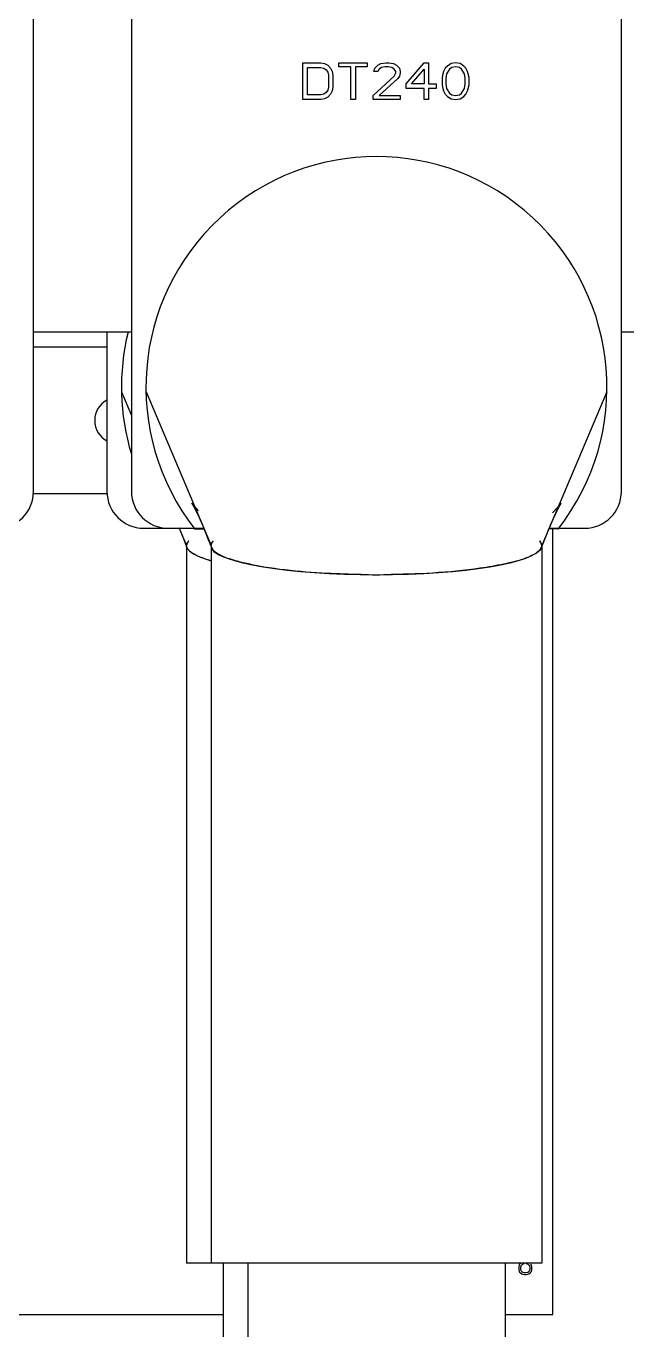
# Model space of a CAD drawing. Extents: x 59521 to 184406, y -1257 to 56672.
# Drawn here: x 80483.6 to 80532.7, y 14144.8 to 14251.2 of the extents above; entities that cross this region are included whole.
import ezdxf

# ---------------------------------------------------------------- set-up
doc = ezdxf.new("R2010")
doc.units = 0
doc.header["$MEASUREMENT"] = 0
doc.layers.get('0').update_dxf_attribs({"linetype": 'CONTINUOUS'})
for name, color, linetype in [('1903-03881_0', 7, 'CONTINUOUS'), ('4217-19512_0', 7, 'CONTINUOUS'), ('DT-240_0', 7, 'CONTINUOUS')]:
    doc.layers.add(name, color=color, linetype=linetype)

# ---------------------------------------------------------------- blocks, each defined once
blk = doc.blocks.new('A$C2059127E')
at = {"color": 87}
blk.add_ellipse((1420.13, 304.92), major_axis=(0, 188.03), ratio=0.950994, dxfattribs=at)
at = {"color": 87, "linetype": 'Continuous'}
blk.add_ellipse((1390.85, 391.29), major_axis=(13.5, 0), ratio=0.176327, start_param=-0.060036, end_param=0.158945, dxfattribs=at)
at = {"layer": '1903-03881_0', "color": 87, "linetype": 'Continuous'}
for p, q in [((1362.85, 407.5), (1368.85, 407.5)), ((1368.88, 395.5), (1362.82, 395.5)), ((1405.25, 328.5), (1405.25, 392.64)), ((1402.51, 332.55), (1402.47, 332.42)), ((1402.47, 332.42), (1402.47, 332.16)), ((1402.47, 332.16), (1402.51, 332.03)), ((1402.54, 332.61), (1402.51, 332.55)), ((1402.61, 332.67), (1402.54, 332.61)), ((1402.64, 332.48), (1402.61, 332.35)), ((1402.61, 332.35), (1402.61, 332.22)), ((1402.61, 332.22), (1402.64, 332.09)), ((1402.71, 332.55), (1402.64, 332.48)), ((1402.8, 332.61), (1402.71, 332.55)), ((1402.94, 332.64), (1402.8, 332.61)), ((1403.2, 332.61), (1403.07, 332.64)), ((1403.3, 332.55), (1403.2, 332.61)), ((1403.37, 332.48), (1403.3, 332.55)), ((1403.4, 332.35), (1403.37, 332.48)), ((1403.37, 332.09), (1403.4, 332.22)), ((1403.4, 332.22), (1403.4, 332.35)), ((1403.5, 332.55), (1403.46, 332.61)), ((1403.53, 332.42), (1403.5, 332.55)), ((1403.5, 332.03), (1403.53, 332.16)), ((1403.53, 332.16), (1403.53, 332.42)), ((1402.51, 332.03), (1402.54, 331.96)), ((1402.54, 331.96), (1402.61, 331.9)), ((1402.61, 331.9), (1402.71, 331.83)), ((1402.64, 332.09), (1402.71, 332.03)), ((1402.71, 332.03), (1402.8, 331.96)), ((1402.71, 331.83), (1402.8, 331.8)), ((1402.8, 331.96), (1402.94, 331.93)), ((1402.8, 331.8), (1402.94, 331.77)), ((1402.94, 331.93), (1403.07, 331.93)), ((1402.94, 331.77), (1403.07, 331.77)), ((1403.07, 331.93), (1403.2, 331.96)), ((1403.07, 331.77), (1403.3, 331.83)), ((1403.2, 331.96), (1403.3, 332.03)), ((1403.3, 332.03), (1403.37, 332.09)), ((1403.3, 331.83), (1403.4, 331.9)), ((1403.4, 331.9), (1403.46, 331.96)), ((1403.46, 331.96), (1403.5, 332.03)), ((1353.35, 328.5), (1378.35, 328.5)), ((1401.35, 328.5), (1405.25, 328.5))]:
    blk.add_line(p, q, dxfattribs=at)
blk.add_arc((1369.75, 401.5), 1.9, 118.6456, 241.3544, dxfattribs=at)
at = {"layer": '4217-19512_0', "color": 87, "linetype": 'Continuous'}
for p, q in [((1370.85, 408.7), (1362.85, 408.7)), ((1418.85, 408.7), (1410.85, 408.7))]:
    blk.add_line(p, q, dxfattribs=at)
at = {"layer": 'DT-240_0', "color": 87, "linetype": 'Continuous'}
for p, q in [((1362.85, 395.7), (1362.85, 448.7)), ((1370.85, 448.7), (1370.85, 395.7)), ((1410.85, 395.7), (1410.85, 448.7)), ((1384.85, 430.7), (1386.32, 430.7)), ((1384.85, 427.7), (1384.85, 430.7)), ((1385.22, 430.32), (1386.32, 430.32)), ((1385.22, 428.08), (1385.22, 430.32)), ((1386.32, 430.7), (1386.62, 430.64)), ((1386.32, 430.32), (1386.56, 430.25)), ((1386.56, 430.25), (1386.74, 430.13)), ((1386.62, 430.64), (1386.87, 430.51)), ((1386.74, 430.13), (1386.87, 429.93)), ((1386.87, 430.51), (1387.11, 430.25)), ((1387.11, 430.25), (1387.23, 430)), ((1387.78, 430.7), (1390.1, 430.7)), ((1387.78, 430.38), (1387.78, 430.7)), ((1388.76, 430.38), (1387.78, 430.38)), ((1388.76, 427.7), (1388.76, 430.38)), ((1390.1, 430.38), (1389.13, 430.38)), ((1389.13, 430.38), (1389.13, 427.7)), ((1390.1, 430.7), (1390.1, 430.38)), ((1390.65, 430), (1390.71, 430.25)), ((1390.71, 430.25), (1390.96, 430.51)), ((1390.96, 430.51), (1391.2, 430.64)), ((1391.08, 430.19), (1390.96, 430)), ((1391.26, 430.32), (1391.08, 430.19)), ((1391.2, 430.64), (1391.63, 430.7)), ((1391.57, 430.38), (1391.26, 430.32)), ((1391.81, 430.38), (1391.57, 430.38)), ((1391.63, 430.7), (1391.87, 430.7)), ((1392.12, 430.32), (1391.81, 430.38)), ((1391.87, 430.7), (1392.24, 430.64)), ((1392.3, 430.19), (1392.12, 430.32)), ((1392.24, 430.64), (1392.48, 430.51)), ((1392.42, 430), (1392.3, 430.19)), ((1392.48, 430.51), (1392.73, 430.25)), ((1392.73, 430.25), (1392.79, 430)), ((1393.28, 428.98), (1394.74, 430.7)), ((1393.71, 428.98), (1394.74, 430.19)), ((1394.74, 430.7), (1395.11, 430.7)), ((1394.74, 430.19), (1394.74, 428.98)), ((1395.11, 430.7), (1395.11, 428.98)), ((1396.45, 430.25), (1396.33, 430)), ((1396.64, 430.44), (1396.45, 430.25)), ((1396.82, 430.19), (1396.58, 429.81)), ((1396.94, 430.64), (1396.64, 430.44)), ((1397, 430.32), (1396.82, 430.19)), ((1397.31, 430.7), (1396.94, 430.64)), ((1397.31, 430.38), (1397, 430.32)), ((1397.68, 430.64), (1397.31, 430.7)), ((1397.62, 430.32), (1397.31, 430.38)), ((1397.8, 430.19), (1397.62, 430.32)), ((1397.98, 430.44), (1397.68, 430.64)), ((1398.04, 429.81), (1397.8, 430.19)), ((1398.16, 430.25), (1397.98, 430.44)), ((1398.29, 430), (1398.16, 430.25)), ((1386.87, 429.93), (1386.93, 429.68)), ((1386.93, 429.68), (1386.93, 428.72)), ((1387.23, 430), (1387.29, 429.68)), ((1387.29, 429.68), (1387.29, 428.72)), ((1390.59, 428.02), (1392.3, 429.61)), ((1390.96, 430), (1390.65, 430)), ((1392.61, 429.42), (1391.08, 428.02)), ((1392.3, 429.61), (1392.42, 429.87)), ((1392.42, 429.87), (1392.42, 430)), ((1392.73, 429.61), (1392.61, 429.42)), ((1392.79, 429.87), (1392.73, 429.61)), ((1392.79, 430), (1392.79, 429.87)), ((1396.27, 429.81), (1396.21, 429.49)), ((1396.21, 429.49), (1396.21, 428.91)), ((1396.33, 430), (1396.27, 429.81)), ((1396.58, 429.81), (1396.52, 429.42)), ((1396.52, 429.42), (1396.52, 428.98)), ((1398.1, 429.42), (1398.04, 429.81)), ((1398.1, 428.98), (1398.1, 429.42)), ((1398.35, 429.81), (1398.29, 430)), ((1398.41, 429.49), (1398.35, 429.81)), ((1398.41, 428.91), (1398.41, 429.49)), ((1386.32, 428.08), (1385.22, 428.08)), ((1386.56, 428.15), (1386.32, 428.08)), ((1386.74, 428.27), (1386.56, 428.15)), ((1386.87, 428.47), (1386.74, 428.27)), ((1386.93, 428.72), (1386.87, 428.47)), ((1387.11, 428.15), (1386.87, 427.89)), ((1387.23, 428.4), (1387.11, 428.15)), ((1387.29, 428.72), (1387.23, 428.4)), ((1390.59, 427.7), (1390.59, 428.02)), ((1391.08, 428.02), (1392.79, 428.02)), ((1392.79, 428.02), (1392.79, 427.7)), ((1393.28, 428.59), (1393.28, 428.98)), ((1394.74, 428.59), (1393.28, 428.59)), ((1394.74, 428.98), (1393.71, 428.98)), ((1394.74, 427.7), (1394.74, 428.59)), ((1395.11, 428.98), (1395.72, 428.98)), ((1395.72, 428.59), (1395.11, 428.59)), ((1395.11, 428.59), (1395.11, 427.7)), ((1395.72, 428.98), (1395.72, 428.59)), ((1396.21, 428.91), (1396.27, 428.59)), ((1396.27, 428.59), (1396.33, 428.4)), ((1396.33, 428.4), (1396.45, 428.15)), ((1396.45, 428.15), (1396.64, 427.96)), ((1396.52, 428.98), (1396.58, 428.59)), ((1396.58, 428.59), (1396.82, 428.21)), ((1396.64, 427.96), (1396.94, 427.76)), ((1396.82, 428.21), (1397, 428.08)), ((1397, 428.08), (1397.31, 428.02)), ((1397.31, 428.02), (1397.62, 428.08)), ((1397.62, 428.08), (1397.8, 428.21)), ((1397.68, 427.76), (1397.98, 427.96)), ((1397.8, 428.21), (1398.04, 428.59)), ((1397.98, 427.96), (1398.16, 428.15)), ((1398.04, 428.59), (1398.1, 428.98)), ((1398.16, 428.15), (1398.29, 428.4)), ((1398.29, 428.4), (1398.35, 428.59)), ((1398.35, 428.59), (1398.41, 428.91)), ((1386.32, 427.7), (1384.85, 427.7)), ((1386.62, 427.76), (1386.32, 427.7)), ((1386.87, 427.89), (1386.62, 427.76)), ((1389.13, 427.7), (1388.76, 427.7)), ((1392.79, 427.7), (1390.59, 427.7)), ((1395.11, 427.7), (1394.74, 427.7)), ((1396.94, 427.76), (1397.31, 427.7)), ((1397.31, 427.7), (1397.68, 427.76)), ((1368.85, 408.7), (1368.85, 395.7)), ((1370.04, 403.83), (1370.85, 401.91)), ((1372.04, 403.83), (1377.35, 391.29)), ((1409.66, 403.83), (1404.35, 391.29)), ((1371.85, 392.7), (1373.85, 392.7)), ((1373.85, 392.7), (1376.73, 392.7)), ((1374.73, 392.75), (1375.35, 391.29)), ((1374.73, 392.75), (1375.07, 391.91)), ((1375.07, 391.91), (1375.38, 391.13)), ((1376.03, 392.63), (1376.73, 392.64)), ((1376.73, 392.75), (1377.07, 391.91)), ((1377.07, 391.91), (1377.38, 391.13)), ((1404.32, 391.13), (1404.64, 391.95)), ((1404.64, 391.95), (1404.97, 392.75)), ((1404.97, 392.7), (1407.85, 392.7)), ((1405.67, 392.63), (1404.97, 392.64)), ((1375.38, 391.13), (1375.35, 391.29)), ((1375.35, 391.21), (1375.35, 332.7)), ((1377.38, 391.13), (1377.35, 391.29)), ((1377.35, 391.21), (1377.35, 332.7)), ((1404.35, 391.29), (1404.32, 391.13)), ((1404.35, 391.21), (1404.35, 332.7)), ((1377.35, 332.7), (1375.35, 332.7)), ((1404.35, 332.7), (1377.35, 332.7)), ((1378.35, 332.7), (1378.35, 171.7)), ((1380.35, 332.7), (1380.35, 171.7)), ((1401.35, 332.7), (1401.35, 171.7))]:
    blk.add_line(p, q, dxfattribs=at)
for points in [[(1375.81, 394.7), (1375.77, 394.76), (1375.79, 394.72), (1375.91, 394.5), (1376.07, 394.19), (1376.26, 393.81), (1376.46, 393.38), (1376.67, 392.9)], [(1376.31, 394.12), (1375.93, 394.55), (1375.81, 394.7)], [(1405.04, 392.91), (1405.25, 393.4), (1405.46, 393.85), (1405.66, 394.25), (1405.82, 394.57), (1405.9, 394.7)], [(1405.9, 394.7), (1405.93, 394.76), (1405.9, 394.72), (1405.67, 394.42), (1405.23, 393.97)]]:
    blk.add_lwpolyline(points, dxfattribs=at)
for centre, radius, start, end in [((1390.85, 404.22), 18.82, 321.9783, 218.0217), ((1388.85, 404.22), 18.82, 166.2345, 196.925), ((1388.85, 404.22), 18.82, 166.1794, 166.2345), ((1359.85, 395.7), 3, 270, 0), ((1371.85, 395.7), 3, 180, 270), ((1373.85, 395.7), 3, 180, 270), ((1407.85, 395.7), 3, 270, 0), ((1390.85, 465.16), 76.25, 269.0579, 270.9128)]:
    blk.add_arc(centre, radius, start, end, dxfattribs=at)
for centre, start_param, end_param in [((1388.85, 391.29), 9.266387, 9.424778), ((1388.85, 391.29), -3.083707, -3.081564), ((1388.85, 391.29), 3.201621, 3.692691), ((1390.85, 391.29), 9.266387, 9.424778), ((1390.85, 391.29), -3.083707, -3.081564), ((1390.85, 391.29), 3.201621, 6.22315), ((1390.85, 391.29), 0, 0.159572)]:
    blk.add_ellipse(centre, major_axis=(13.5, 0), ratio=0.176327, start_param=start_param, end_param=end_param, dxfattribs=at)
for points, knots in [([(1375.35, 391.29), (1375.35, 391.35), (1375.38, 391.49), (1375.47, 391.61), (1375.52, 391.67)], [0, 0, 0, 0, 0.460563, 1, 1, 1, 1]), ([(1376.28, 390.42), (1376.06, 390.52), (1375.72, 390.69), (1375.44, 390.99), (1375.38, 391.13)], [0, 0, 0, 0, 0.59907, 1, 1, 1, 1]), ([(1377.35, 391.29), (1377.35, 391.35), (1377.38, 391.49), (1377.47, 391.61), (1377.52, 391.67)], [0, 0, 0, 0, 0.460563, 1, 1, 1, 1]), ([(1379.98, 389.88), (1379.63, 389.96), (1378.76, 390.23), (1377.6, 390.55), (1377.38, 391.13)], [0, 0, 0, 0, 0.364807, 1, 1, 1, 1]), ([(1404.12, 390.85), (1404.01, 390.75), (1403.28, 390.27), (1402.42, 390.04), (1401.72, 389.88)], [0, 0, 0, 0, 0.171584, 1, 1, 1, 1]), ([(1404.32, 391.13), (1404.3, 391.08), (1404.24, 390.98), (1404.16, 390.89), (1404.12, 390.85)], [0, 0, 0, 0, 0.461581, 1, 1, 1, 1]), ([(1377.34, 390.04), (1377.15, 390.1), (1376.79, 390.21), (1376.43, 390.35), (1376.28, 390.42)], [0, 0, 0, 0, 0.538393, 1, 1, 1, 1]), ([(1389.6, 388.92), (1388.67, 388.93), (1385.45, 389.06), (1382.21, 389.34), (1379.98, 389.88)], [0, 0, 0, 0, 0.288047, 1, 1, 1, 1]), ([(1401.72, 389.88), (1401.09, 389.73), (1397.9, 389.14), (1394.65, 388.96), (1392.06, 388.92)], [0, 0, 0, 0, 0.201581, 1, 1, 1, 1])]:
    blk.add_open_spline(points, degree=3, knots=knots, dxfattribs=at)

msp = doc.modelspace()

# ---------------------------------------------------------------- block references
at = {"color": 3}
msp.add_blockref('A$C2059127E', (79121.361, 13817.528), dxfattribs=at)

doc.saveas('drawing.dxf')
